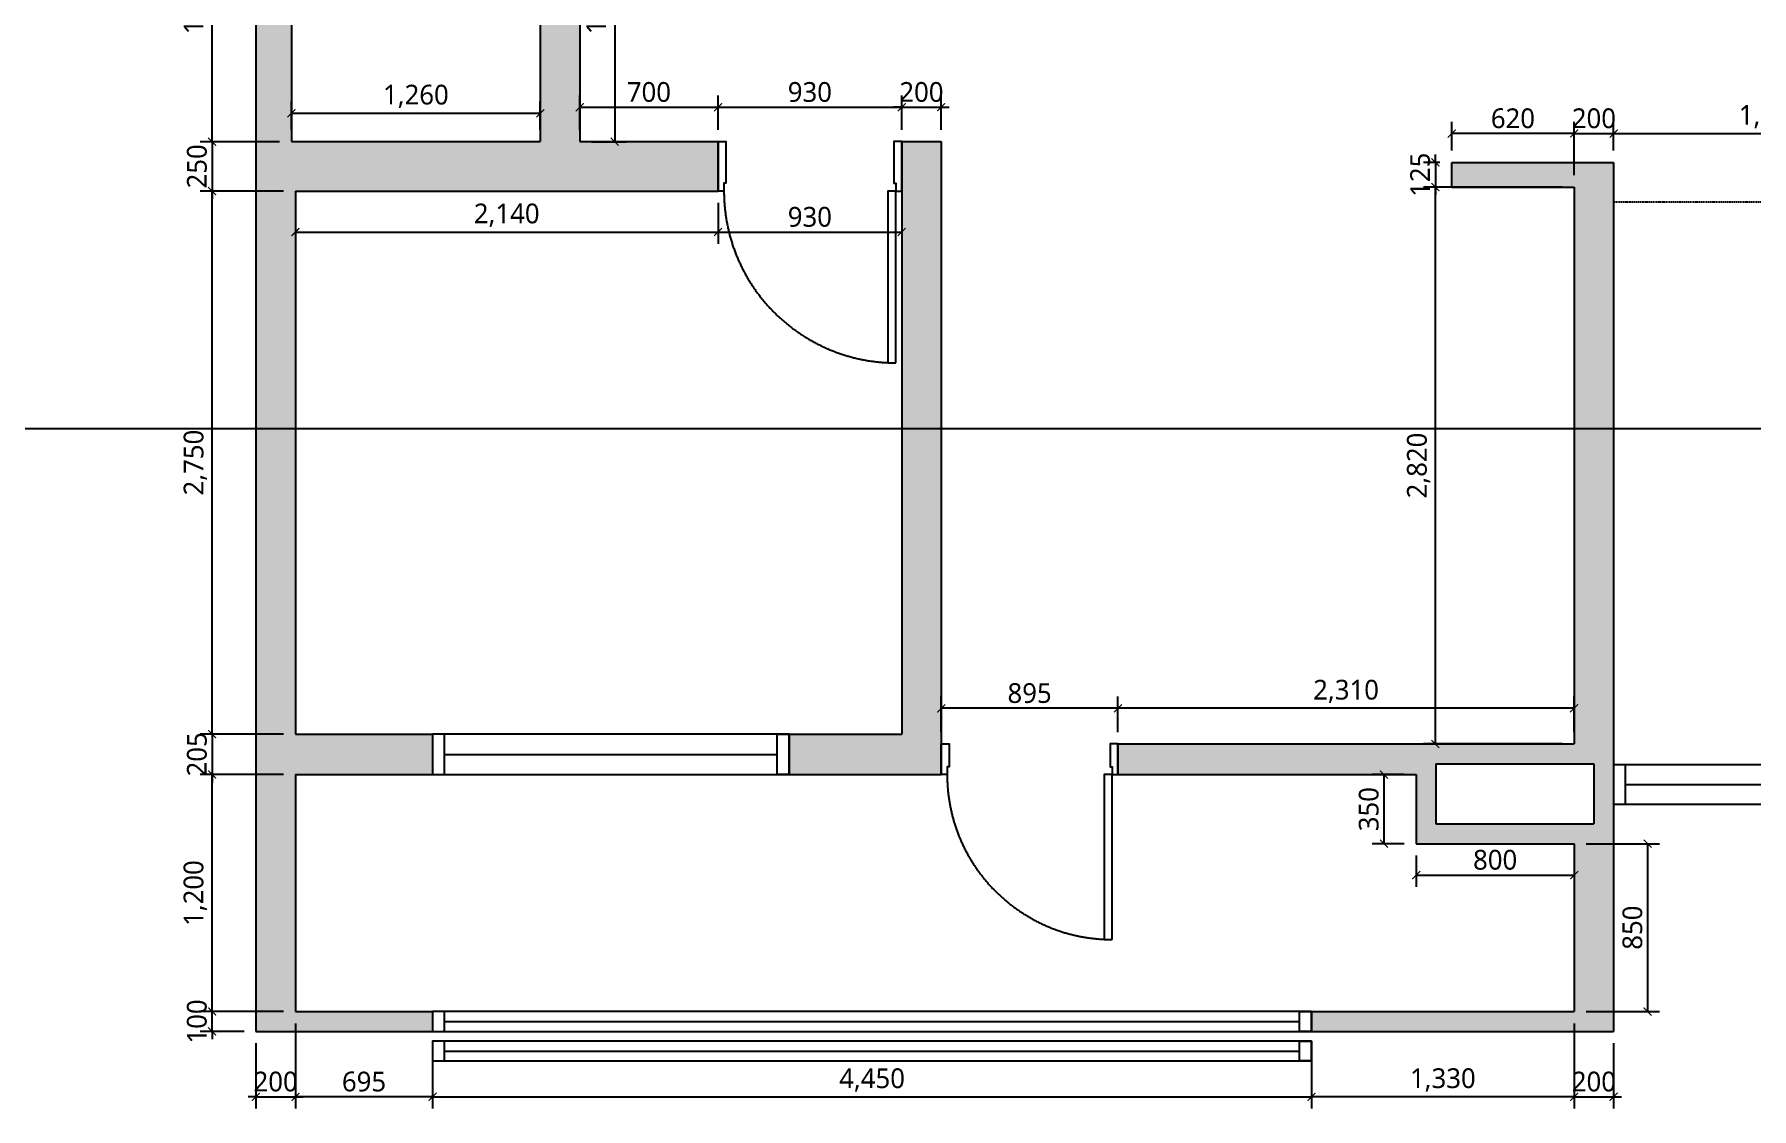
# Model space of a CAD drawing. Header units: millimetres. Extents: x 0 to 460473, y -68369 to 85219.
# Drawn here: x 76607 to 85302, y 5888 to 11328 of the extents above; entities that cross this region are included whole.
import ezdxf

# ---------------------------------------------------------------- set-up
doc = ezdxf.new("R2010")
doc.units = ezdxf.units.MM
doc.header["$LTSCALE"] = 50
doc.linetypes.add('CENTER2', pattern=[28.575, 19.05, -3.175, 3.175, -3.175])
doc.linetypes.add('HIDDEN2', pattern=[0.1875, 0.125, -0.0625])
for name, color, linetype in [('DIM', 7, 'Continuous'), ('ha', 8, 'Continuous'), ('hid', 8, 'HIDDEN2'), ('text', 7, 'Continuous'), ('wall', 2, 'Continuous'), ('win', 4, 'Continuous')]:
    doc.layers.add(name, color=color, linetype=linetype)
doc.styles.add('맑은 고딕', font='malgun.ttf')
doc.dimstyles.new('DH IN40', dxfattribs={"dimscale": 40, "dimtxt": 2.5, "dimasz": 1, "dimexe": 1.5, "dimexo": 1.5, "dimtad": 1, "dimdec": 7, "dimlunit": 6, "dimtxsty": '맑은 고딕', "dimblk": 'ARCHTICK', "dimcen": 2.5, "dimclrd": 256, "dimclre": 256, "dimclrt": 256, "dimadec": 0, "dimazin": 0, "dimtfac": 1, "dimtdec": 7, "dimtix": 1, "dimtmove": 0, "dimatfit": 3, "dimldrblk": 'ARCHTICK', "dimfxl": 1, "dimtfillclr": 1, "dimlwd": -1, "dimlwe": -1, "dimarcsym": 0})

# ---------------------------------------------------------------- blocks, each defined once
blk = doc.blocks.new('*U8')
at = {"layer": 'win', "linetype": 'Continuous'}
blk.add_line((60, 150), (4390, 150), dxfattribs=at)
for points in [[(0, 100), (4450, 100), (4450, 200), (0, 200)], [(0, 100), (60, 100), (60, 200), (0, 200)], [(4450, 100), (4390, 100), (4390, 200), (4450, 200)]]:
    blk.add_lwpolyline(points, close=True, dxfattribs=at)
blk = doc.blocks.new('*U57')
at = {"layer": 'win', "linetype": 'Continuous', "transparency": 33554687}
for points in [[(30, 1070), (30, 200), (70, 200), (70, 1070)], [(0, 200), (0, -50), (40, -50), (40, 160), (30, 160), (30, 200)], [(930, 200), (930, -50), (890, -50), (890, 160), (900, 160), (900, 200)]]:
    blk.add_lwpolyline(points, close=True, dxfattribs=at)
at = {"layer": 'win', "linetype": 'CENTER2', "ltscale": 20, "transparency": 33554687}
blk.add_arc((30, 200), 870, 0, 90, dxfattribs=at)
blk = doc.blocks.new('*U55')
at = {"layer": 'win', "linetype": 'Continuous', "transparency": 33554687}
for points in [[(30, 1035), (30, 200), (70, 200), (70, 1035)], [(0, 200), (0, 45), (40, 45), (40, 160), (30, 160), (30, 200)], [(895, 200), (895, 45), (855, 45), (855, 160), (865, 160), (865, 200)]]:
    blk.add_lwpolyline(points, close=True, dxfattribs=at)
at = {"layer": 'win', "linetype": 'CENTER2', "ltscale": 20, "transparency": 33554687}
blk.add_arc((30, 200), 835, 0, 90, dxfattribs=at)
blk = doc.blocks.new('*U56')
at = {"layer": 'win', "linetype": 'Continuous'}
blk.add_line((60, 97.5), (1745, 97.5), dxfattribs=at)
for points in [[(0, -5), (1805, -5), (1805, 200), (0, 200)], [(0, -5), (60, -5), (60, 200), (0, 200)], [(1805, -5), (1745, -5), (1745, 200), (1805, 200)]]:
    blk.add_lwpolyline(points, close=True, dxfattribs=at)
blk = doc.blocks.new('_ArchTick')
at = {"color": 0, "linetype": 'ByBlock', "const_width": 0.15}
blk.add_lwpolyline([(-0.5, -0.5), (0.5, 0.5)], dxfattribs=at)
blk = doc.blocks.new('*D124')
at = {"layer": 'Defpoints', "color": 0, "transparency": 16777216}
for p in [(70950.3, 21081.2), (70518.8, 20881.2), (70850.3, 20881.2)]:
    blk.add_point(p, dxfattribs=at)
at = {"layer": 'text', "transparency": 16777216}
for p, q in [((70890.3, 21081.2), (70458.8, 21081.2)), ((70518.8, 21081.2), (70518.8, 21121.2)), ((70518.8, 21081.2), (70518.8, 20881.2)), ((70790.3, 20881.2), (70458.8, 20881.2)), ((70518.8, 20881.2), (70518.8, 20841.2))]:
    blk.add_line(p, q, dxfattribs=at)
at = {"layer": 'text', "transparency": 16777216, "xscale": 40, "yscale": 40, "zscale": 40}
for p, rotation in [((70518.8, 21081.2), 270), ((70518.8, 20881.2), 89.99999999999997)]:
    blk.add_blockref('_ArchTick', p, dxfattribs=dict(at, rotation=rotation))
at = {"layer": 'text', "transparency": 16777216, "insert": (70595.5, 20981.2), "char_height": 100, "attachment_point": 5, "rotation": 270, "style": '맑은 고딕'}
blk.add_mtext('200', dxfattribs=at)
blk = doc.blocks.new('*D125')
at = {"layer": 'Defpoints', "color": 0, "transparency": 16777216}
for p in [(70950.3, 27977.9), (70850.3, 27756.2), (70950.3, 27556.2)]:
    blk.add_point(p, dxfattribs=at)
at = {"layer": 'text', "transparency": 16777216}
for p, q in [((70850.3, 27816.2), (70850.3, 28037.9)), ((70950.3, 27616.2), (70950.3, 28037.9)), ((70850.3, 27977.9), (70810.3, 27977.9)), ((70850.3, 27977.9), (70950.3, 27977.9)), ((70950.3, 27977.9), (70990.3, 27977.9))]:
    blk.add_line(p, q, dxfattribs=at)
at = {"layer": 'text', "transparency": 16777216, "xscale": 40, "yscale": 40, "zscale": 40}
blk.add_blockref('_ArchTick', (70850.3, 27977.9), dxfattribs=at)
at = {"layer": 'text', "transparency": 16777216, "xscale": 40, "yscale": 40, "zscale": 40, "rotation": 180}
blk.add_blockref('_ArchTick', (70950.3, 27977.9), dxfattribs=at)
at = {"layer": 'text', "transparency": 16777216, "insert": (70900.3, 28054.8), "char_height": 100, "attachment_point": 5, "style": '맑은 고딕'}
blk.add_mtext('100', dxfattribs=at)
blk = doc.blocks.new('*D126')
at = {"layer": 'Defpoints', "color": 0, "transparency": 16777216}
for p in [(72150.3, 27977.9), (70950.3, 27556.2), (72150.3, 27556.2)]:
    blk.add_point(p, dxfattribs=at)
at = {"layer": 'text', "transparency": 16777216}
for p, q in [((70950.3, 27616.2), (70950.3, 28037.9)), ((72150.3, 27616.2), (72150.3, 28037.9)), ((70950.3, 27977.9), (72150.3, 27977.9))]:
    blk.add_line(p, q, dxfattribs=at)
at = {"layer": 'text', "transparency": 16777216, "xscale": 40, "yscale": 40, "zscale": 40, "rotation": 180}
blk.add_blockref('_ArchTick', (70950.3, 27977.9), dxfattribs=at)
at = {"layer": 'text', "transparency": 16777216, "xscale": 40, "yscale": 40, "zscale": 40}
blk.add_blockref('_ArchTick', (72150.3, 27977.9), dxfattribs=at)
at = {"layer": 'text', "transparency": 16777216, "insert": (71550.3, 28063.2), "char_height": 100, "attachment_point": 5, "style": '맑은 고딕'}
blk.add_mtext('1,200', dxfattribs=at)
blk = doc.blocks.new('*D127')
at = {"layer": 'Defpoints', "color": 0, "transparency": 16777216}
for p in [(72150.3, 27977.9), (72150.3, 27556.2), (72355.3, 27556.2)]:
    blk.add_point(p, dxfattribs=at)
at = {"layer": 'text', "transparency": 16777216}
for p, q in [((72150.3, 27616.2), (72150.3, 28037.9)), ((72355.3, 27616.2), (72355.3, 28037.9)), ((72150.3, 27977.9), (72110.3, 27977.9)), ((72355.3, 27977.9), (72150.3, 27977.9)), ((72355.3, 27977.9), (72395.3, 27977.9))]:
    blk.add_line(p, q, dxfattribs=at)
at = {"layer": 'text', "transparency": 16777216, "xscale": 40, "yscale": 40, "zscale": 40}
blk.add_blockref('_ArchTick', (72150.3, 27977.9), dxfattribs=at)
at = {"layer": 'text', "transparency": 16777216, "xscale": 40, "yscale": 40, "zscale": 40, "rotation": 180}
blk.add_blockref('_ArchTick', (72355.3, 27977.9), dxfattribs=at)
at = {"layer": 'text', "transparency": 16777216, "insert": (72252.8, 28054.6), "char_height": 100, "attachment_point": 5, "style": '맑은 고딕'}
blk.add_mtext('205', dxfattribs=at)
blk = doc.blocks.new('*D128')
at = {"layer": 'Defpoints', "color": 0, "transparency": 16777216}
for p in [(75105.3, 27977.9), (72355.3, 27556.2), (75105.3, 27556.2)]:
    blk.add_point(p, dxfattribs=at)
at = {"layer": 'text', "transparency": 16777216}
for p, q in [((72355.3, 27616.2), (72355.3, 28037.9)), ((75105.3, 27616.2), (75105.3, 28037.9)), ((72355.3, 27977.9), (75105.3, 27977.9))]:
    blk.add_line(p, q, dxfattribs=at)
at = {"layer": 'text', "transparency": 16777216, "xscale": 40, "yscale": 40, "zscale": 40, "rotation": 180}
blk.add_blockref('_ArchTick', (72355.3, 27977.9), dxfattribs=at)
at = {"layer": 'text', "transparency": 16777216, "xscale": 40, "yscale": 40, "zscale": 40}
blk.add_blockref('_ArchTick', (75105.3, 27977.9), dxfattribs=at)
at = {"layer": 'text', "transparency": 16777216, "insert": (73730.3, 28063), "char_height": 100, "attachment_point": 5, "style": '맑은 고딕'}
blk.add_mtext('2,750', dxfattribs=at)
blk = doc.blocks.new('*D129')
at = {"layer": 'Defpoints', "color": 0, "transparency": 16777216}
for p in [(70850.3, 27756.2), (70518.8, 27556.2), (70950.3, 27556.2)]:
    blk.add_point(p, dxfattribs=at)
at = {"layer": 'text', "transparency": 16777216}
for p, q in [((70790.3, 27756.2), (70458.8, 27756.2)), ((70518.8, 27756.2), (70518.8, 27796.2)), ((70518.8, 27756.2), (70518.8, 27556.2)), ((70890.3, 27556.2), (70458.8, 27556.2)), ((70518.8, 27556.2), (70518.8, 27516.2))]:
    blk.add_line(p, q, dxfattribs=at)
at = {"layer": 'text', "transparency": 16777216, "xscale": 40, "yscale": 40, "zscale": 40}
for p, rotation in [((70518.8, 27756.2), 270), ((70518.8, 27556.2), 89.99999999999997)]:
    blk.add_blockref('_ArchTick', p, dxfattribs=dict(at, rotation=rotation))
at = {"layer": 'text', "transparency": 16777216, "insert": (70595.5, 27656.2), "char_height": 100, "attachment_point": 5, "rotation": 270, "style": '맑은 고딕'}
blk.add_mtext('200', dxfattribs=at)
blk = doc.blocks.new('*D130')
at = {"layer": 'Defpoints', "color": 0, "transparency": 16777216}
for p in [(70518.8, 27556.2), (70950.3, 27556.2), (70850.3, 26861.2)]:
    blk.add_point(p, dxfattribs=at)
at = {"layer": 'text', "transparency": 16777216}
for p, q in [((70890.3, 27556.2), (70458.8, 27556.2)), ((70518.8, 26861.2), (70518.8, 27556.2)), ((70790.3, 26861.2), (70458.8, 26861.2))]:
    blk.add_line(p, q, dxfattribs=at)
at = {"layer": 'text', "transparency": 16777216, "xscale": 40, "yscale": 40, "zscale": 40}
for p, rotation in [((70518.8, 27556.2), 89.99999999999997), ((70518.8, 26861.2), 270)]:
    blk.add_blockref('_ArchTick', p, dxfattribs=dict(at, rotation=rotation))
at = {"layer": 'text', "transparency": 16777216, "insert": (70595.5, 27208.7), "char_height": 100, "attachment_point": 5, "rotation": 270, "style": '맑은 고딕'}
blk.add_mtext('695', dxfattribs=at)
blk = doc.blocks.new('*D131')
at = {"layer": 'Defpoints', "color": 0, "transparency": 16777216}
for p in [(70850.3, 26861.2), (70518.8, 22411.2), (70850.3, 22411.2)]:
    blk.add_point(p, dxfattribs=at)
at = {"layer": 'text', "transparency": 16777216}
for p, q in [((70790.3, 26861.2), (70458.8, 26861.2)), ((70518.8, 26861.2), (70518.8, 22411.2)), ((70790.3, 22411.2), (70458.8, 22411.2))]:
    blk.add_line(p, q, dxfattribs=at)
at = {"layer": 'text', "transparency": 16777216, "xscale": 40, "yscale": 40, "zscale": 40}
for p, rotation in [((70518.8, 26861.2), 89.99999999999997), ((70518.8, 22411.2), 270)]:
    blk.add_blockref('_ArchTick', p, dxfattribs=dict(at, rotation=rotation))
at = {"layer": 'text', "transparency": 16777216, "insert": (70603.8, 24636.2), "char_height": 100, "attachment_point": 5, "rotation": 270, "style": '맑은 고딕'}
blk.add_mtext('4,450', dxfattribs=at)
blk = doc.blocks.new('*D132')
at = {"layer": 'Defpoints', "color": 0, "transparency": 16777216}
for p in [(70518.8, 22411.2), (70850.3, 22411.2), (70950.3, 21081.2)]:
    blk.add_point(p, dxfattribs=at)
at = {"layer": 'text', "transparency": 16777216}
for p, q in [((70790.3, 22411.2), (70458.8, 22411.2)), ((70518.8, 21081.2), (70518.8, 22411.2)), ((70890.3, 21081.2), (70458.8, 21081.2))]:
    blk.add_line(p, q, dxfattribs=at)
at = {"layer": 'text', "transparency": 16777216, "xscale": 40, "yscale": 40, "zscale": 40}
for p, rotation in [((70518.8, 22411.2), 89.99999999999997), ((70518.8, 21081.2), 270)]:
    blk.add_blockref('_ArchTick', p, dxfattribs=dict(at, rotation=rotation))
at = {"layer": 'text', "transparency": 16777216, "insert": (70604.1, 21746.2), "char_height": 100, "attachment_point": 5, "rotation": 270, "style": '맑은 고딕'}
blk.add_mtext('1,330', dxfattribs=at)
blk = doc.blocks.new('*D133')
at = {"layer": 'Defpoints', "color": 0, "transparency": 16777216}
for p in [(75105.3, 27977.9), (75355.3, 27576.2), (75105.3, 27556.2)]:
    blk.add_point(p, dxfattribs=at)
at = {"layer": 'text', "transparency": 16777216}
for p, q in [((75105.3, 27616.2), (75105.3, 28037.9)), ((75355.3, 27636.2), (75355.3, 28037.9)), ((75105.3, 27977.9), (75065.3, 27977.9)), ((75355.3, 27977.9), (75105.3, 27977.9)), ((75355.3, 27977.9), (75395.3, 27977.9))]:
    blk.add_line(p, q, dxfattribs=at)
at = {"layer": 'text', "transparency": 16777216, "xscale": 40, "yscale": 40, "zscale": 40}
blk.add_blockref('_ArchTick', (75105.3, 27977.9), dxfattribs=at)
at = {"layer": 'text', "transparency": 16777216, "xscale": 40, "yscale": 40, "zscale": 40, "rotation": 180}
blk.add_blockref('_ArchTick', (75355.3, 27977.9), dxfattribs=at)
at = {"layer": 'text', "transparency": 16777216, "insert": (75230.3, 28054.6), "char_height": 100, "attachment_point": 5, "style": '맑은 고딕'}
blk.add_mtext('250', dxfattribs=at)
blk = doc.blocks.new('*D134')
at = {"layer": 'Defpoints', "color": 0, "transparency": 16777216}
for p in [(76775.3, 27977.9), (76775.3, 27756.2), (75355.3, 27576.2)]:
    blk.add_point(p, dxfattribs=at)
at = {"layer": 'text', "transparency": 16777216}
for p, q in [((75355.3, 27636.2), (75355.3, 28037.9)), ((76775.3, 27816.2), (76775.3, 28037.9)), ((75355.3, 27977.9), (76775.3, 27977.9))]:
    blk.add_line(p, q, dxfattribs=at)
at = {"layer": 'text', "transparency": 16777216, "xscale": 40, "yscale": 40, "zscale": 40, "rotation": 180}
blk.add_blockref('_ArchTick', (75355.3, 27977.9), dxfattribs=at)
at = {"layer": 'text', "transparency": 16777216, "xscale": 40, "yscale": 40, "zscale": 40}
blk.add_blockref('_ArchTick', (76775.3, 27977.9), dxfattribs=at)
at = {"layer": 'text', "transparency": 16777216, "insert": (76065.3, 28063.2), "char_height": 100, "attachment_point": 5, "style": '맑은 고딕'}
blk.add_mtext('1,420', dxfattribs=at)
blk = doc.blocks.new('*D137')
at = {"layer": 'Defpoints', "color": 0, "transparency": 16777216}
for p in [(71800.3, 21881.2), (71641.7, 21081.2), (71800.3, 21081.2)]:
    blk.add_point(p, dxfattribs=at)
at = {"layer": 'text', "transparency": 16777216}
for p, q in [((71740.3, 21881.2), (71581.7, 21881.2)), ((71641.7, 21881.2), (71641.7, 21081.2)), ((71740.3, 21081.2), (71581.7, 21081.2))]:
    blk.add_line(p, q, dxfattribs=at)
at = {"layer": 'text', "transparency": 16777216, "xscale": 40, "yscale": 40, "zscale": 40}
for p, rotation in [((71641.7, 21881.2), 89.99999999999997), ((71641.7, 21081.2), 270)]:
    blk.add_blockref('_ArchTick', p, dxfattribs=dict(at, rotation=rotation))
at = {"layer": 'text', "transparency": 16777216, "insert": (71718.4, 21481.2), "char_height": 100, "attachment_point": 5, "rotation": 270, "style": '맑은 고딕'}
blk.add_mtext('800', dxfattribs=at)
blk = doc.blocks.new('*D147')
at = {"layer": 'Defpoints', "color": 0, "transparency": 16777216}
for p in [(75250.3, 21701.2), (75396.5, 21701.2), (75125.3, 21081.2)]:
    blk.add_point(p, dxfattribs=at)
at = {"layer": 'text', "transparency": 16777216}
for p, q in [((75310.3, 21701.2), (75456.5, 21701.2)), ((75396.5, 21081.2), (75396.5, 21701.2)), ((75185.3, 21081.2), (75456.5, 21081.2))]:
    blk.add_line(p, q, dxfattribs=at)
at = {"layer": 'text', "transparency": 16777216, "xscale": 40, "yscale": 40, "zscale": 40}
for p, rotation in [((75396.5, 21701.2), 89.99999999999997), ((75396.5, 21081.2), 270)]:
    blk.add_blockref('_ArchTick', p, dxfattribs=dict(at, rotation=rotation))
at = {"layer": 'text', "transparency": 16777216, "insert": (75473.2, 21391.2), "char_height": 100, "attachment_point": 5, "rotation": 270, "style": '맑은 고딕'}
blk.add_mtext('620', dxfattribs=at)
blk = doc.blocks.new('*D148')
at = {"layer": 'Defpoints', "color": 0, "transparency": 16777216}
for p in [(75125.3, 21081.2), (75250.3, 20881.2), (75396.5, 20881.2)]:
    blk.add_point(p, dxfattribs=at)
at = {"layer": 'text', "transparency": 16777216}
for p, q in [((75185.3, 21081.2), (75456.5, 21081.2)), ((75396.5, 21081.2), (75396.5, 21121.2)), ((75396.5, 21081.2), (75396.5, 20881.2)), ((75310.3, 20881.2), (75456.5, 20881.2)), ((75396.5, 20881.2), (75396.5, 20841.2))]:
    blk.add_line(p, q, dxfattribs=at)
at = {"layer": 'text', "transparency": 16777216, "xscale": 40, "yscale": 40, "zscale": 40}
for p, rotation in [((75396.5, 21081.2), 270), ((75396.5, 20881.2), 89.99999999999997)]:
    blk.add_blockref('_ArchTick', p, dxfattribs=dict(at, rotation=rotation))
at = {"layer": 'text', "transparency": 16777216, "insert": (75473.2, 20981.2), "char_height": 100, "attachment_point": 5, "rotation": 270, "style": '맑은 고딕'}
blk.add_mtext('200', dxfattribs=at)
blk = doc.blocks.new('*D149')
at = {"layer": 'Defpoints', "color": 0, "transparency": 16777216}
for p in [(75250.3, 20881.2), (75396.5, 19281.2), (75740.3, 19281.2)]:
    blk.add_point(p, dxfattribs=at)
at = {"layer": 'text', "transparency": 16777216}
for p, q in [((75310.3, 20881.2), (75456.5, 20881.2)), ((75396.5, 20881.2), (75396.5, 19281.2)), ((75680.3, 19281.2), (75336.5, 19281.2))]:
    blk.add_line(p, q, dxfattribs=at)
at = {"layer": 'text', "transparency": 16777216, "xscale": 40, "yscale": 40, "zscale": 40}
for p, rotation in [((75396.5, 20881.2), 89.99999999999997), ((75396.5, 19281.2), 270)]:
    blk.add_blockref('_ArchTick', p, dxfattribs=dict(at, rotation=rotation))
at = {"layer": 'text', "transparency": 16777216, "insert": (75481.9, 20081.2), "char_height": 100, "attachment_point": 5, "rotation": 270, "style": '맑은 고딕'}
blk.add_mtext('1,600', dxfattribs=at)
blk = doc.blocks.new('*D92')
at = {"layer": 'Defpoints', "color": 0, "transparency": 16777216}
for p in [(70950.3, 21081.2), (71800.3, 21081.2), (70950.3, 20709.2)]:
    blk.add_point(p, dxfattribs=at)
at = {"layer": 'text', "transparency": 16777216}
for p, q in [((70950.3, 21021.2), (70950.3, 20649.2)), ((71800.3, 21021.2), (71800.3, 20649.2)), ((71800.3, 20709.2), (70950.3, 20709.2))]:
    blk.add_line(p, q, dxfattribs=at)
at = {"layer": 'text', "transparency": 16777216, "xscale": 40, "yscale": 40, "zscale": 40, "rotation": 180}
blk.add_blockref('_ArchTick', (70950.3, 20709.2), dxfattribs=at)
at = {"layer": 'text', "transparency": 16777216, "xscale": 40, "yscale": 40, "zscale": 40}
blk.add_blockref('_ArchTick', (71800.3, 20709.2), dxfattribs=at)
at = {"layer": 'text', "transparency": 16777216, "insert": (71375.3, 20785.9), "char_height": 100, "attachment_point": 5, "style": '맑은 고딕'}
blk.add_mtext('850', dxfattribs=at)
blk = doc.blocks.new('*D93')
at = {"layer": 'Defpoints', "color": 0, "transparency": 16777216}
for p in [(71800.3, 22044.5), (71800.3, 21881.2), (72150.3, 21881.2)]:
    blk.add_point(p, dxfattribs=at)
at = {"layer": 'text', "transparency": 16777216}
for p, q in [((71800.3, 21941.2), (71800.3, 22104.5)), ((72150.3, 21941.2), (72150.3, 22104.5)), ((72150.3, 22044.5), (71800.3, 22044.5))]:
    blk.add_line(p, q, dxfattribs=at)
at = {"layer": 'text', "transparency": 16777216, "xscale": 40, "yscale": 40, "zscale": 40, "rotation": 180}
blk.add_blockref('_ArchTick', (71800.3, 22044.5), dxfattribs=at)
at = {"layer": 'text', "transparency": 16777216, "xscale": 40, "yscale": 40, "zscale": 40}
blk.add_blockref('_ArchTick', (72150.3, 22044.5), dxfattribs=at)
at = {"layer": 'text', "transparency": 16777216, "insert": (71975.3, 22121.1), "char_height": 100, "attachment_point": 5, "style": '맑은 고딕'}
blk.add_mtext('350', dxfattribs=at)
blk = doc.blocks.new('*D94')
at = {"layer": 'Defpoints', "color": 0, "transparency": 16777216}
for p in [(75125.3, 21783.7), (72305.3, 21081.2), (75125.3, 21081.2)]:
    blk.add_point(p, dxfattribs=at)
at = {"layer": 'text', "transparency": 16777216}
for p, q in [((72305.3, 21141.2), (72305.3, 21843.7)), ((75125.3, 21141.2), (75125.3, 21843.7)), ((72305.3, 21783.7), (75125.3, 21783.7))]:
    blk.add_line(p, q, dxfattribs=at)
at = {"layer": 'text', "transparency": 16777216, "xscale": 40, "yscale": 40, "zscale": 40, "rotation": 180}
blk.add_blockref('_ArchTick', (72305.3, 21783.7), dxfattribs=at)
at = {"layer": 'text', "transparency": 16777216, "xscale": 40, "yscale": 40, "zscale": 40}
blk.add_blockref('_ArchTick', (75125.3, 21783.7), dxfattribs=at)
at = {"layer": 'text', "transparency": 16777216, "insert": (73715.3, 21868.7), "char_height": 100, "attachment_point": 5, "style": '맑은 고딕'}
blk.add_mtext('2,820', dxfattribs=at)
blk = doc.blocks.new('*D86')
at = {"layer": 'Defpoints', "color": 0, "transparency": 16777216}
for p in [(75125.3, 21783.7), (75125.3, 21701.2), (75250.3, 21701.2)]:
    blk.add_point(p, dxfattribs=at)
at = {"layer": 'text', "transparency": 16777216}
for p, q in [((75125.3, 21761.2), (75125.3, 21843.7)), ((75250.3, 21761.2), (75250.3, 21843.7)), ((75125.3, 21783.7), (75085.3, 21783.7)), ((75250.3, 21783.7), (75125.3, 21783.7)), ((75250.3, 21783.7), (75290.3, 21783.7))]:
    blk.add_line(p, q, dxfattribs=at)
at = {"layer": 'text', "transparency": 16777216, "xscale": 40, "yscale": 40, "zscale": 40}
blk.add_blockref('_ArchTick', (75125.3, 21783.7), dxfattribs=at)
at = {"layer": 'text', "transparency": 16777216, "xscale": 40, "yscale": 40, "zscale": 40, "rotation": 180}
blk.add_blockref('_ArchTick', (75250.3, 21783.7), dxfattribs=at)
at = {"layer": 'text', "transparency": 16777216, "insert": (75187.8, 21860.6), "char_height": 100, "attachment_point": 5, "style": '맑은 고딕'}
blk.add_mtext('125', dxfattribs=at)
blk = doc.blocks.new('*D87')
at = {"layer": 'Defpoints', "color": 0, "transparency": 16777216}
for p in [(72305.3, 23391.2), (72485.9, 23391.2), (72305.3, 21081.2)]:
    blk.add_point(p, dxfattribs=at)
at = {"layer": 'text', "transparency": 16777216}
for p, q in [((72365.3, 23391.2), (72545.9, 23391.2)), ((72485.9, 21081.2), (72485.9, 23391.2)), ((72365.3, 21081.2), (72545.9, 21081.2))]:
    blk.add_line(p, q, dxfattribs=at)
at = {"layer": 'text', "transparency": 16777216, "xscale": 40, "yscale": 40, "zscale": 40}
for p, rotation in [((72485.9, 23391.2), 89.99999999999997), ((72485.9, 21081.2), 270)]:
    blk.add_blockref('_ArchTick', p, dxfattribs=dict(at, rotation=rotation))
at = {"layer": 'text', "transparency": 16777216, "insert": (72571.2, 22236.2), "char_height": 100, "attachment_point": 5, "rotation": 270, "style": '맑은 고딕'}
blk.add_mtext('2,310', dxfattribs=at)
blk = doc.blocks.new('*D88')
at = {"layer": 'Defpoints', "color": 0, "transparency": 16777216}
for p in [(72305.3, 24286.2), (72485.9, 24286.2), (72305.3, 23391.2)]:
    blk.add_point(p, dxfattribs=at)
at = {"layer": 'text', "transparency": 16777216}
for p, q in [((72365.3, 24286.2), (72545.9, 24286.2)), ((72485.9, 23391.2), (72485.9, 24286.2)), ((72365.3, 23391.2), (72545.9, 23391.2))]:
    blk.add_line(p, q, dxfattribs=at)
at = {"layer": 'text', "transparency": 16777216, "xscale": 40, "yscale": 40, "zscale": 40}
for p, rotation in [((72485.9, 24286.2), 89.99999999999997), ((72485.9, 23391.2), 270)]:
    blk.add_blockref('_ArchTick', p, dxfattribs=dict(at, rotation=rotation))
at = {"layer": 'text', "transparency": 16777216, "insert": (72562.6, 23838.7), "char_height": 100, "attachment_point": 5, "rotation": 270, "style": '맑은 고딕'}
blk.add_mtext('895', dxfattribs=at)
blk = doc.blocks.new('*D97')
at = {"layer": 'Defpoints', "color": 0, "transparency": 16777216}
for p in [(75355.3, 26116.2), (75355.3, 25416.2), (75529.7, 25416.2)]:
    blk.add_point(p, dxfattribs=at)
at = {"layer": 'text', "transparency": 16777216}
for p, q in [((75415.3, 26116.2), (75589.7, 26116.2)), ((75529.7, 26116.2), (75529.7, 25416.2)), ((75415.3, 25416.2), (75589.7, 25416.2))]:
    blk.add_line(p, q, dxfattribs=at)
at = {"layer": 'text', "transparency": 16777216, "xscale": 40, "yscale": 40, "zscale": 40}
for p, rotation in [((75529.7, 26116.2), 89.99999999999997), ((75529.7, 25416.2), 270)]:
    blk.add_blockref('_ArchTick', p, dxfattribs=dict(at, rotation=rotation))
at = {"layer": 'text', "transparency": 16777216, "insert": (75606.4, 25766.2), "char_height": 100, "attachment_point": 5, "rotation": 270, "style": '맑은 고딕'}
blk.add_mtext('700', dxfattribs=at)
blk = doc.blocks.new('*D98')
at = {"layer": 'Defpoints', "color": 0, "transparency": 16777216}
for p in [(75355.3, 25416.2), (75355.3, 24486.2), (75529.7, 24486.2)]:
    blk.add_point(p, dxfattribs=at)
at = {"layer": 'text', "transparency": 16777216}
for p, q in [((75415.3, 25416.2), (75589.7, 25416.2)), ((75529.7, 25416.2), (75529.7, 24486.2)), ((75415.3, 24486.2), (75589.7, 24486.2))]:
    blk.add_line(p, q, dxfattribs=at)
at = {"layer": 'text', "transparency": 16777216, "xscale": 40, "yscale": 40, "zscale": 40}
for p, rotation in [((75529.7, 25416.2), 89.99999999999997), ((75529.7, 24486.2), 270)]:
    blk.add_blockref('_ArchTick', p, dxfattribs=dict(at, rotation=rotation))
at = {"layer": 'text', "transparency": 16777216, "insert": (75606.4, 24951.2), "char_height": 100, "attachment_point": 5, "rotation": 270, "style": '맑은 고딕'}
blk.add_mtext('930', dxfattribs=at)
blk = doc.blocks.new('*D99')
at = {"layer": 'Defpoints', "color": 0, "transparency": 16777216}
for p in [(75355.3, 24486.2), (75355.3, 24286.2), (75529.7, 24286.2)]:
    blk.add_point(p, dxfattribs=at)
at = {"layer": 'text', "transparency": 16777216}
for p, q in [((75529.7, 24486.2), (75529.7, 24526.2)), ((75415.3, 24486.2), (75589.7, 24486.2)), ((75529.7, 24486.2), (75529.7, 24286.2)), ((75415.3, 24286.2), (75589.7, 24286.2)), ((75529.7, 24286.2), (75529.7, 24246.2))]:
    blk.add_line(p, q, dxfattribs=at)
at = {"layer": 'text', "transparency": 16777216, "xscale": 40, "yscale": 40, "zscale": 40}
for p, rotation in [((75529.7, 24486.2), 270), ((75529.7, 24286.2), 89.99999999999997)]:
    blk.add_blockref('_ArchTick', p, dxfattribs=dict(at, rotation=rotation))
at = {"layer": 'text', "transparency": 16777216, "insert": (75606.4, 24386.2), "char_height": 100, "attachment_point": 5, "rotation": 270, "style": '맑은 고딕'}
blk.add_mtext('200', dxfattribs=at)
blk = doc.blocks.new('*D100')
at = {"layer": 'Defpoints', "color": 0, "transparency": 16777216}
for p in [(75355.3, 26116.2), (76775.3, 26116.2), (75355.3, 25939.3)]:
    blk.add_point(p, dxfattribs=at)
at = {"layer": 'text', "transparency": 16777216}
for p, q in [((75355.3, 26056.2), (75355.3, 25879.3)), ((76775.3, 26056.2), (76775.3, 25879.3)), ((76775.3, 25939.3), (75355.3, 25939.3))]:
    blk.add_line(p, q, dxfattribs=at)
at = {"layer": 'text', "transparency": 16777216, "xscale": 40, "yscale": 40, "zscale": 40, "rotation": 180}
blk.add_blockref('_ArchTick', (75355.3, 25939.3), dxfattribs=at)
at = {"layer": 'text', "transparency": 16777216, "xscale": 40, "yscale": 40, "zscale": 40}
blk.add_blockref('_ArchTick', (76775.3, 25939.3), dxfattribs=at)
at = {"layer": 'text', "transparency": 16777216, "insert": (76065.3, 26024.6), "char_height": 100, "attachment_point": 5, "style": '맑은 고딕'}
blk.add_mtext('1,420', dxfattribs=at)
blk = doc.blocks.new('*D105')
at = {"layer": 'Defpoints', "color": 0, "transparency": 16777216}
for p in [(75105.3, 27556.2), (74897.4, 25416.2), (75105.3, 25416.2)]:
    blk.add_point(p, dxfattribs=at)
at = {"layer": 'text', "transparency": 16777216}
for p, q in [((75045.3, 27556.2), (74837.4, 27556.2)), ((74897.4, 27556.2), (74897.4, 25416.2)), ((75045.3, 25416.2), (74837.4, 25416.2))]:
    blk.add_line(p, q, dxfattribs=at)
at = {"layer": 'text', "transparency": 16777216, "xscale": 40, "yscale": 40, "zscale": 40}
for p, rotation in [((74897.4, 27556.2), 89.99999999999997), ((74897.4, 25416.2), 270)]:
    blk.add_blockref('_ArchTick', p, dxfattribs=dict(at, rotation=rotation))
at = {"layer": 'text', "transparency": 16777216, "insert": (74982.7, 26486.2), "char_height": 100, "attachment_point": 5, "rotation": 270, "style": '맑은 고딕'}
blk.add_mtext('2,140', dxfattribs=at)
blk = doc.blocks.new('*D89')
at = {"layer": 'Defpoints', "color": 0, "transparency": 16777216}
for p in [(75105.3, 25416.2), (74897.4, 24486.2), (75105.3, 24486.2)]:
    blk.add_point(p, dxfattribs=at)
at = {"layer": 'text', "transparency": 16777216}
for p, q in [((75045.3, 25416.2), (74837.4, 25416.2)), ((74897.4, 25416.2), (74897.4, 24486.2)), ((75045.3, 24486.2), (74837.4, 24486.2))]:
    blk.add_line(p, q, dxfattribs=at)
at = {"layer": 'text', "transparency": 16777216, "xscale": 40, "yscale": 40, "zscale": 40}
for p, rotation in [((74897.4, 25416.2), 89.99999999999997), ((74897.4, 24486.2), 270)]:
    blk.add_blockref('_ArchTick', p, dxfattribs=dict(at, rotation=rotation))
at = {"layer": 'text', "transparency": 16777216, "insert": (74974.1, 24951.2), "char_height": 100, "attachment_point": 5, "rotation": 270, "style": '맑은 고딕'}
blk.add_mtext('930', dxfattribs=at)
blk = doc.blocks.new('*D121')
at = {"layer": 'Defpoints', "color": 0, "transparency": 16777216}
for p in [(75355.3, 27576.2), (75355.3, 26316.2), (75499.2, 26316.2)]:
    blk.add_point(p, dxfattribs=at)
at = {"layer": 'text', "transparency": 16777216}
for p, q in [((75415.3, 27576.2), (75559.2, 27576.2)), ((75499.2, 27576.2), (75499.2, 26316.2)), ((75415.3, 26316.2), (75559.2, 26316.2))]:
    blk.add_line(p, q, dxfattribs=at)
at = {"layer": 'text', "transparency": 16777216, "xscale": 40, "yscale": 40, "zscale": 40}
for p, rotation in [((75499.2, 27576.2), 89.99999999999997), ((75499.2, 26316.2), 270)]:
    blk.add_blockref('_ArchTick', p, dxfattribs=dict(at, rotation=rotation))
at = {"layer": 'text', "transparency": 16777216, "insert": (75584.5, 26946.2), "char_height": 100, "attachment_point": 5, "rotation": 270, "style": '맑은 고딕'}
blk.add_mtext('1,260', dxfattribs=at)
blk = doc.blocks.new('*U73')
at = {"layer": 'win', "linetype": 'Continuous'}
blk.add_line((60, 100), (2540, 100), dxfattribs=at)
for points in [[(0, 0), (2600, 0), (2600, 200), (0, 200)], [(0, 0), (60, 0), (60, 200), (0, 200)], [(2600, 0), (2540, 0), (2540, 200), (2600, 200)]]:
    blk.add_lwpolyline(points, close=True, dxfattribs=at)
blk = doc.blocks.new('*D309')
at = {"layer": 'Defpoints', "color": 0, "transparency": 16777216}
for p in [(263081.3, 11010.8), (0, 9332.8), (262889.9, 9332.8)]:
    blk.add_point(p, dxfattribs=at)
at = {"layer": 'DIM', "transparency": 16777216}
for p, q in [((263021.3, 11010.8), (262829.9, 11010.8)), ((262889.9, 11010.8), (262889.9, 9332.8)), ((60, 9332.8), (262949.9, 9332.8))]:
    blk.add_line(p, q, dxfattribs=at)
at = {"layer": 'DIM', "transparency": 16777216, "xscale": 40, "yscale": 40, "zscale": 40}
for p, rotation in [((262889.9, 11010.8), 90), ((262889.9, 9332.8), 270)]:
    blk.add_blockref('_ArchTick', p, dxfattribs=dict(at, rotation=rotation))
at = {"layer": 'DIM', "transparency": 16777216, "insert": (262812.9, 10171.8), "char_height": 100, "attachment_point": 5, "rotation": 90, "style": '맑은 고딕'}
blk.add_mtext('1680', dxfattribs=at)
blk = doc.blocks.new('vudaus')
at = {"layer": 'ha'}
h = blk.add_hatch(color=256, dxfattribs=at)
h.dxf.hatch_style = 1
h.paths.add_polyline_path([(73970.31402738, 19081.1730172), (75740.31402738, 19081.1730172), (75740.31402738, 19281.1730172), (73970.31402738, 19281.1730172), (73970.31402738, 19881.1730172), (73770.31402738, 19881.1730172), (73770.31402738, 16811.1730172), (75540.31402738, 16811.1730172), (75545.31402738, 16211.1730172), (77320.31402738, 16211.1730172), (77320.31402738, 15426.1730172), (81705.31402738, 15426.1730172), (81705.31402738, 16511.1730172), (81605.31402738, 16511.1730172), (81605.31402738, 15626.1730172), (80505.31402738, 15626.1730172), (80505.31402738, 16291.1730172), (80305.31402738, 16291.1730172), (80305.31402738, 15626.1730172), (77520.31402738, 15626.1730172), (77520.31402738, 17711.1730172), (77320.31402738, 17711.1730172), (77320.31402738, 16411.1730172), (76120.31402738, 16411.1730172), (76120.31402738, 18291.1730172), (75540.31402738, 18291.1730172), (75540.31402738, 16911.1730172), (73970.31402738, 16911.1730172)])
h.paths.add_polyline_path([(81705.31402738, 18911.1730172), (81605.31402738, 18911.1730172), (80505.31402738, 18911.1730172), (80505.31402738, 19746.1730172), (80305.31402738, 19746.1730172), (80305.31402738, 18911.1730172), (77320.31402738, 18911.1730172), (77320.31402738, 18711.1730172), (77520.31402738, 18711.1730172), (81705.31402738, 18711.1730172)], flags=17)
h.paths.add_polyline_path([(80505.31402738, 24636.1730172), (80305.31402738, 24636.1730172), (80305.31402738, 24196.1730172), (76775.31402738, 24196.1730172), (76775.31402738, 23996.1730172), (80305.31402738, 23996.1730172), (80305.31402738, 22776.1730172), (80505.31402738, 22776.1730172)])
h.paths.add_polyline_path([(81705.31402738, 24285.76851952), (81605.31402738, 24285.76851952), (81605.31402738, 23346.1730172), (81705.31402738, 23346.1730172)])
h.paths.add_polyline_path([(76975.31402738, 26516.1730172), (76775.31402738, 26516.1730172), (76775.31402738, 26316.1730172), (75355.31402738, 26316.1730172), (75355.31402738, 27576.1730172), (76775.31402738, 27576.1730172), (76775.31402738, 27336.1730172), (76975.31402738, 27336.1730172), (76975.31402738, 28236.1730172), (80305.31402738, 28236.1730172), (80305.31402738, 27336.1730172), (80505.31402738, 27336.1730172), (80505.31402738, 28236.1730172), (81605.31402738, 28236.1730172), (81605.31402738, 27236.1730172), (81705.31402738, 27236.1730172), (81705.31402738, 28436.1730172), (76775.31402738, 28436.1730172), (76775.31402738, 27756.1730172), (70850.31402738, 27756.1730172), (70850.31402738, 26861.1730172), (70950.31402738, 26861.1730172), (70950.31402738, 27556.1730172), (72150.31402738, 27556.1730172), (72150.31402738, 26861.1730172), (72355.31402738, 26861.1730172), (72355.31402738, 27556.1730172), (75105.31402738, 27556.1730172), (75105.31402738, 25416.1730172), (75355.31402738, 25416.1730172), (75355.31402738, 26116.1730172), (76775.31402738, 26116.1730172), (76775.31402738, 25196.1730172), (76975.31402738, 25196.1730172)])
h = blk.add_hatch(color=256, dxfattribs=at)
h.dxf.hatch_style = 1
h.paths.add_polyline_path([(75355.31402738, 24286.1730172), (75355.31402738, 24486.1730172), (75105.31402738, 24486.1730172), (72355.31402738, 24486.1730172), (72355.31402738, 25056.1730172), (72150.31402738, 25056.1730172), (72150.31402738, 24286.1730172), (72305.31402738, 24286.1730172)])
h = blk.add_hatch(color=256, dxfattribs=at)
h.dxf.hatch_style = 1
h.paths.add_polyline_path([(75250.31402738, 21701.1730172), (75125.31402738, 21701.1730172), (75125.31402738, 21081.1730172), (72305.31402738, 21081.1730172), (72305.31402738, 23391.1730172), (72150.31402738, 23391.1730172), (72150.31402738, 21881.1730172), (71800.31402738, 21881.1730172), (71800.31402738, 21081.1730172), (70950.31402738, 21081.1730172), (70950.31402738, 22411.1730172), (70850.31402738, 22411.1730172), (70850.31402738, 20881.1730172), (72000.31402738, 20881.1730172), (75250.31402738, 20881.1730172)])
h.paths.add_polyline_path([(72205.31402738, 20981.1730172), (71900.31402738, 20981.1730172), (71900.31402738, 21781.1730172), (72205.31402738, 21781.1730172)], flags=16)
at = {"layer": 'hid'}
blk.add_line((75050.31402738, 20881.1730172), (75050.31402738, 19281.1730172), dxfattribs=at)
at = {"layer": 'wall'}
for p, q in [((76775.31402738, 27756.1730172), (70850.31402738, 27756.1730172)), ((70850.31402738, 27756.1730172), (70850.31402738, 26861.1730172)), ((75355.31402738, 27576.1730172), (75355.31402738, 26316.1730172)), ((76775.31402738, 27576.1730172), (75355.31402738, 27576.1730172)), ((70950.31402738, 27556.1730172), (70950.31402738, 26861.1730172)), ((72150.31402738, 27556.1730172), (70950.31402738, 27556.1730172)), ((72150.31402738, 27556.1730172), (72150.31402738, 26861.1730172)), ((75105.31402738, 27556.1730172), (72355.31402738, 27556.1730172)), ((72355.31402738, 27556.1730172), (72355.31402738, 26861.1730172)), ((75105.31402738, 27556.1730172), (75105.31402738, 25416.1730172)), ((70950.31402738, 26861.1730172), (70850.31402738, 26861.1730172)), ((72355.31402738, 26861.1730172), (72150.31402738, 26861.1730172)), ((76775.31402738, 26316.1730172), (75355.31402738, 26316.1730172)), ((75355.31402738, 26116.1730172), (75355.31402738, 25416.1730172)), ((76775.31402738, 26116.1730172), (75355.31402738, 26116.1730172)), ((75355.31402738, 25416.1730172), (75105.31402738, 25416.1730172)), ((72150.31402738, 25056.1730172), (72150.31402738, 24286.1730172)), ((72355.31402738, 25056.1730172), (72150.31402738, 25056.1730172)), ((72355.31402738, 25056.1730172), (72355.31402738, 24486.1730172)), ((75355.31402738, 24486.1730172), (72355.31402738, 24486.1730172)), ((75355.31402738, 24486.1730172), (75355.31402738, 24286.1730172)), ((75355.31402738, 24286.1730172), (72150.31402738, 24286.1730172)), ((72305.31402738, 23391.1730172), (72150.31402738, 23391.1730172)), ((72150.31402738, 23391.1730172), (72150.31402738, 21881.1730172)), ((72305.31402738, 23391.1730172), (72305.31402738, 21081.1730172)), ((70850.31402738, 22411.1730172), (70850.31402738, 20881.1730172)), ((70950.31402738, 22411.1730172), (70850.31402738, 22411.1730172)), ((70950.31402738, 22411.1730172), (70950.31402738, 21081.1730172)), ((72150.31402738, 21881.1730172), (71800.31402738, 21881.1730172)), ((71800.31402738, 21881.1730172), (71800.31402738, 21081.1730172)), ((72205.31402738, 21781.1730172), (71900.31402738, 21781.1730172)), ((71900.31402738, 21781.1730172), (71900.31402738, 20981.1730172)), ((72205.31402738, 21781.1730172), (72205.31402738, 20981.1730172)), ((75125.31402738, 21701.1730172), (75250.31402738, 21701.1730172)), ((75125.31402738, 21701.1730172), (75125.31402738, 21081.1730172)), ((75250.31402738, 21701.1730172), (75250.31402738, 20881.1730172)), ((71800.31402738, 21081.1730172), (70950.31402738, 21081.1730172)), ((75125.31402738, 21081.1730172), (72305.31402738, 21081.1730172)), ((72205.31402738, 20981.1730172), (71900.31402738, 20981.1730172)), ((72000.31402738, 20881.1730172), (70850.31402738, 20881.1730172)), ((75250.31402738, 20881.1730172), (72000.31402738, 20881.1730172))]:
    blk.add_line(p, q, dxfattribs=at)
at = {"layer": 'win', "linetype": 'Continuous'}
for name, p, rotation in [('*U8', (70750.31402738, 26861.1730172), 270), ('*U56', (72155.31402738, 26861.1730172), 270), ('*U57', (75305.31402516, 24486.17299708), 90), ('*U55', (72350.31402516, 23391.17299708), 90), ('*U73', (72000.31402738, 20881.1730172), 270)]:
    blk.add_blockref(name, p, dxfattribs=dict(at, rotation=rotation))
at = {"layer": 'text'}
for base, p1, p2, angle, picture, middle in [((70950.3140273833, 27977.9051713784), (70850.3140273832, 27756.1730171978), (70950.3140273832, 27556.1730171978), 180, '*D125', (70900.3140273832, 28054.8413126827)), ((72150.3140273833, 27977.9051713784), (70950.3140273832, 27556.1730171978), (72150.3140273832, 27556.1730171978), 180, '*D126', (71550.3140273833, 28063.2312583349)), ((72150.3140273833, 27977.9051713784), (72355.3140273832, 27556.1730171978), (72150.3140273832, 27556.1730171978), 180, '*D127', (72252.8140273832, 28054.5695735523)), ((75105.3140273832, 27977.9051713784), (72355.3140273832, 27556.1730171978), (75105.3140273832, 27556.1730171978), 180, '*D128', (73730.3140273832, 28062.9595192044)), ((75105.3140273832, 27977.9051713784), (75355.3140273832, 27576.1730171978), (75105.3140273832, 27556.1730171978), 180, '*D133', (75230.3140273832, 28054.5695735523)), ((76775.3140273832, 27977.9051713784), (75355.3140273832, 27576.1730171978), (76775.3140273832, 27756.1730171978), 180, '*D134', (76065.3140273832, 28063.2312583349)), ((70518.7861440567, 27556.1730171978), (70850.3140273832, 27756.1730171978), (70950.3140273832, 27556.1730171978), 270, '*D129', (70595.4505462306, 27656.1730171978)), ((70518.7861440567, 27556.1730171978), (70850.3140273832, 26861.1730171978), (70950.3140273832, 27556.1730171978), 270, '*D130', (70595.4505462306, 27208.6730171978)), ((74897.4124279103, 25416.1730171978), (75105.3140273832, 27556.1730171978), (75105.3140273832, 25416.1730171978), 270, '*D105', (74982.7385148669, 26486.1730171978)), ((75499.194707392, 26316.1730171978), (75355.3140273832, 27576.1730171978), (75355.3140273832, 26316.1730171978), 270, '*D121', (75584.5207943485, 26946.1730171978)), ((70518.7861440567, 22411.1730171978), (70850.3140273832, 26861.1730171978), (70850.3140273832, 22411.1730171978), 270, '*D131', (70603.8404918828, 24636.1730171978)), ((75529.7017970335, 25416.1730171978), (75355.3140273832, 26116.1730171978), (75355.3140273832, 25416.1730171978), 270, '*D97', (75606.3661992074, 25766.1730171978)), ((75529.7017970335, 24486.1730171978), (75355.3140273832, 25416.1730171978), (75355.3140273832, 24486.1730171978), 270, '*D98', (75606.3661992074, 24951.1730171978)), ((75529.7017970335, 24286.1730171978), (75355.3140273832, 24486.1730171978), (75355.3140273832, 24286.1730171978), 270, '*D99', (75606.3661992074, 24386.1730171978)), ((72485.8929505902, 23391.1730171978), (72305.3140273832, 21081.1730171978), (72305.3140273832, 23391.1730171978), 270, '*D87', (72571.2190375467, 22236.1730171978)), ((70518.7861440567, 22411.1730171978), (70950.3140273832, 21081.1730171978), (70850.3140273832, 22411.1730171978), 270, '*D132', (70604.1122310132, 21746.1730171978)), ((75125.3140273833, 21783.6709247421), (72305.3140273832, 21081.1730171978), (75125.3140273832, 21081.1730171978), 180, '*D94', (73715.3140273832, 21868.7252725681)), ((71641.7247376219, 21081.1730171978), (71800.3140273832, 21881.1730171978), (71800.3140273832, 21081.1730171978), 270, '*D137', (71718.3891397958, 21481.1730171978)), ((75396.5381644908, 21701.1730171978), (75125.3140273832, 21081.1730171978), (75250.3140273832, 21701.1730171978), 270, '*D147', (75473.2025666647, 21391.1730171978)), ((70518.7861440567, 20881.1730171978), (70950.3140273832, 21081.1730171978), (70850.3140273832, 20881.1730171978), 270, '*D124', (70595.4505462306, 20981.1730171978)), ((75396.5381644908, 20881.1730171978), (75125.3140273832, 21081.1730171978), (75250.3140273832, 20881.1730171978), 270, '*D148', (75473.2025666647, 20981.1730171978)), ((75396.5381644908, 19281.1730171978), (75250.3140273832, 20881.1730171978), (75740.3140273832, 19281.1730171978), 270, '*D149', (75481.8642514473, 20081.1730171978))]:
    dim = blk.add_linear_dim(base=base, p1=p1, p2=p2, angle=angle, dimstyle='DH IN40', dxfattribs=at)
    dim.commit()
    dim.dimension.update_dxf_attribs({"geometry": picture, "text_midpoint": middle})
for base, p1, p2, picture, middle in [((75355.3140273832, 25939.3145317535), (76775.3140273832, 26116.1730171978), (75355.3140273832, 26116.1730171978), '*D100', (76065.3140273832, 26024.64061871)), ((71800.3140273833, 22044.4524435574), (72150.3140273832, 21881.1730171978), (71800.3140273832, 21881.1730171978), '*D93', (71975.3140273832, 22121.1168457313)), ((75125.3140273833, 21783.670924742), (75250.3140273832, 21701.1730171978), (75125.3140273832, 21701.1730171978), '*D86', (75187.8140273832, 21860.6070660463)), ((70950.3140273833, 20709.2207252212), (71800.3140273832, 21081.1730171978), (70950.3140273832, 21081.1730171978), '*D92', (71375.3140273832, 20785.885127395))]:
    dim = blk.add_linear_dim(base=base, p1=p1, p2=p2, dimstyle='DH IN40', dxfattribs=at)
    dim.commit()
    dim.dimension.update_dxf_attribs({"geometry": picture, "text_midpoint": middle})
for base, p1, p2, picture, middle in [((74897.4124279103, 24486.1730171978), (75105.3140273832, 25416.1730171978), (75105.3140273832, 24486.1730171978), '*D89', (74974.0768300842, 24951.1730171978)), ((72485.8929505902, 24286.1730171978), (72305.3140273832, 23391.1730171978), (72305.3140273832, 24286.1730171978), '*D88', (72562.5573527641, 23838.6730171978))]:
    dim = blk.add_linear_dim(base=base, p1=p1, p2=p2, angle=270, dimstyle='DH IN40', override={"dimtmove": 1}, dxfattribs=at)
    dim.commit()
    dim.dimension.update_dxf_attribs({"geometry": picture, "text_midpoint": middle})

msp = doc.modelspace()

# ---------------------------------------------------------------- block references
at = {"layer": 'hid', "rotation": 90}
msp.add_blockref('vudaus', (105484.93040009, -64570.61725551), dxfattribs=at)
at = {"layer": 'win', "linetype": 'Continuous'}
msp.add_blockref('*U8', (78623.75738289, 6029.69677187), dxfattribs=at)

# ---------------------------------------------------------------- dimensions: what is measured, and where the dimension line sits
at = {"layer": 'DIM'}
dim = msp.add_linear_dim(base=(262889.86648756, 9332.8295864), p1=(263081.33845055, 11010.82911102), p2=(0, 9332.8295864), angle=90, text='1680', dimstyle='DH IN40', dxfattribs=at)
dim.commit()
dim.dimension.update_dxf_attribs({"geometry": '*D309', "text_midpoint": (262812.93034626, 10171.82934871)})

doc.saveas('drawing.dxf')
